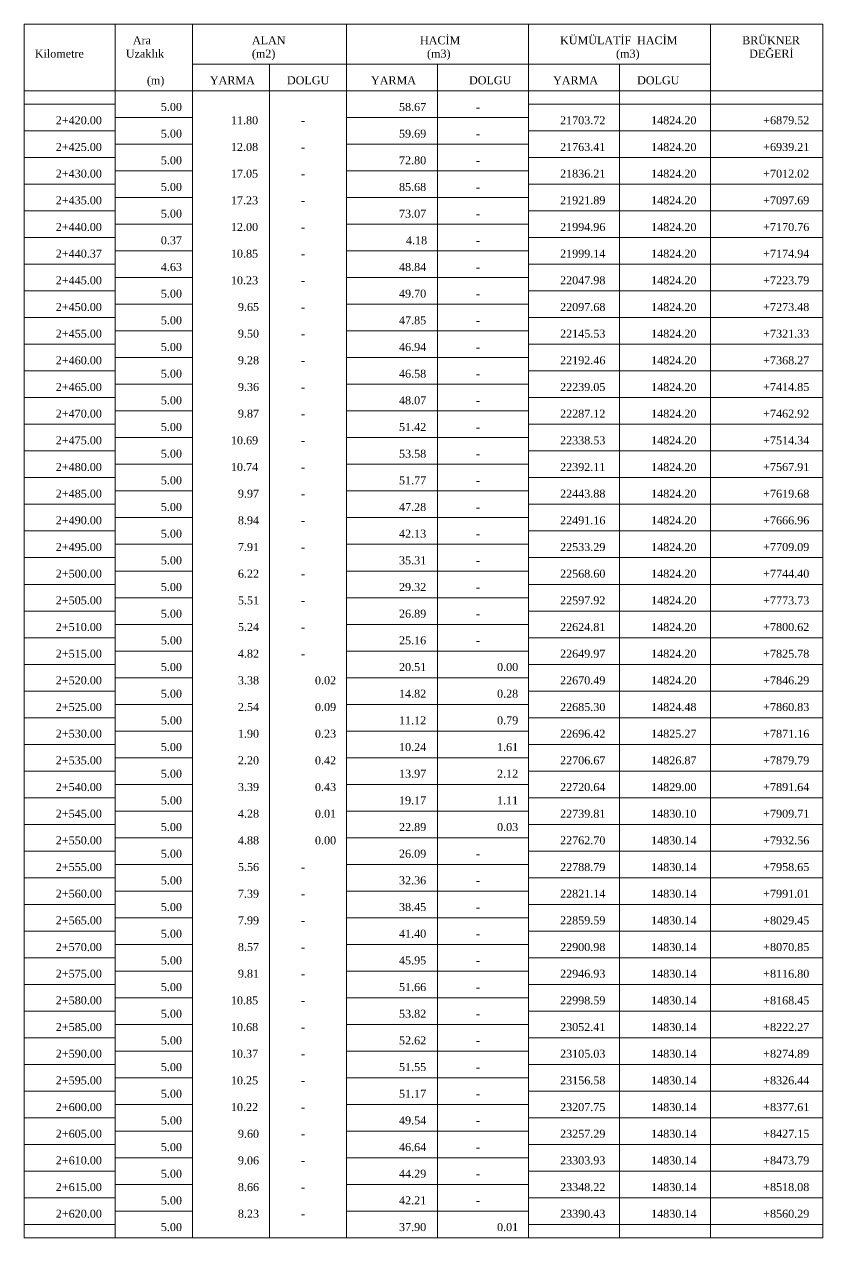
# Model space of a CAD drawing. Header units: metres. Extents: x 478603 to 489313, y 4282657 to 4289463.
# Drawn here: x 487242.7 to 487392.3, y 4288025 to 4288252.5 of the extents above; entities that cross this region are included whole.
import ezdxf

# ---------------------------------------------------------------- set-up
doc = ezdxf.new("R2010")
doc.units = ezdxf.units.M
for name, color, linetype, lineweight in [('TB_C', 96, 'Continuous', 0), ('TB_M', 18, 'Continuous', 0), ('TB_R', 1, 'Continuous', 0)]:
    doc.layers.add(name, color=color, linetype=linetype, lineweight=lineweight)
doc.styles.get("Standard").update_dxf_attribs({"font": 'times.ttf'})

msp = doc.modelspace()

# ---------------------------------------------------------------- linework, layer by layer
at = {"layer": 'TB_C'}
for p, q in [((487242.72, 4288252.51), (487392.34, 4288252.51)), ((487242.72, 4288252.51), (487242.72, 4288025.01)), ((487259.78, 4288252.51), (487259.78, 4288025.01)), ((487274.22, 4288252.51), (487274.22, 4288025.01)), ((487303.09, 4288252.51), (487303.09, 4288025.01)), ((487337.22, 4288252.51), (487337.22, 4288025.01)), ((487371.34, 4288252.51), (487371.34, 4288025.01)), ((487392.34, 4288252.51), (487392.34, 4288025.01)), ((487274.22, 4288245.01), (487371.34, 4288245.01)), ((487288.66, 4288245.01), (487288.66, 4288025.01)), ((487320.16, 4288245.01), (487320.16, 4288025.01)), ((487354.28, 4288245.01), (487354.28, 4288025.01)), ((487242.72, 4288240.01), (487392.34, 4288240.01)), ((487242.72, 4288237.51), (487259.78, 4288237.51)), ((487337.22, 4288237.51), (487392.34, 4288237.51)), ((487259.78, 4288235.01), (487274.22, 4288235.01)), ((487303.09, 4288235.01), (487337.22, 4288235.01)), ((487242.72, 4288232.51), (487259.78, 4288232.51)), ((487337.22, 4288232.51), (487392.34, 4288232.51)), ((487259.78, 4288230.01), (487274.22, 4288230.01)), ((487303.09, 4288230.01), (487337.22, 4288230.01)), ((487242.72, 4288227.51), (487259.78, 4288227.51)), ((487337.22, 4288227.51), (487392.34, 4288227.51)), ((487259.78, 4288225.01), (487274.22, 4288225.01)), ((487303.09, 4288225.01), (487337.22, 4288225.01)), ((487242.72, 4288222.51), (487259.78, 4288222.51)), ((487337.22, 4288222.51), (487392.34, 4288222.51)), ((487259.78, 4288220.01), (487274.22, 4288220.01)), ((487303.09, 4288220.01), (487337.22, 4288220.01)), ((487242.72, 4288217.51), (487259.78, 4288217.51)), ((487337.22, 4288217.51), (487392.34, 4288217.51)), ((487259.78, 4288215.01), (487274.22, 4288215.01)), ((487303.09, 4288215.01), (487337.22, 4288215.01)), ((487242.72, 4288212.51), (487259.78, 4288212.51)), ((487337.22, 4288212.51), (487392.34, 4288212.51)), ((487259.78, 4288210.01), (487274.22, 4288210.01)), ((487303.09, 4288210.01), (487337.22, 4288210.01)), ((487242.72, 4288207.51), (487259.78, 4288207.51)), ((487337.22, 4288207.51), (487392.34, 4288207.51)), ((487259.78, 4288205.01), (487274.22, 4288205.01)), ((487303.09, 4288205.01), (487337.22, 4288205.01)), ((487242.72, 4288202.51), (487259.78, 4288202.51)), ((487337.22, 4288202.51), (487392.34, 4288202.51)), ((487259.78, 4288200.01), (487274.22, 4288200.01)), ((487303.09, 4288200.01), (487337.22, 4288200.01)), ((487242.72, 4288197.51), (487259.78, 4288197.51)), ((487337.22, 4288197.51), (487392.34, 4288197.51)), ((487259.78, 4288195.01), (487274.22, 4288195.01)), ((487303.09, 4288195.01), (487337.22, 4288195.01)), ((487242.72, 4288192.51), (487259.78, 4288192.51)), ((487337.22, 4288192.51), (487392.34, 4288192.51)), ((487259.78, 4288190.01), (487274.22, 4288190.01)), ((487303.09, 4288190.01), (487337.22, 4288190.01)), ((487242.72, 4288187.51), (487259.78, 4288187.51)), ((487337.22, 4288187.51), (487392.34, 4288187.51)), ((487259.78, 4288185.01), (487274.22, 4288185.01)), ((487303.09, 4288185.01), (487337.22, 4288185.01)), ((487242.72, 4288182.51), (487259.78, 4288182.51)), ((487337.22, 4288182.51), (487392.34, 4288182.51)), ((487259.78, 4288180.01), (487274.22, 4288180.01)), ((487303.09, 4288180.01), (487337.22, 4288180.01)), ((487242.72, 4288177.51), (487259.78, 4288177.51)), ((487337.22, 4288177.51), (487392.34, 4288177.51)), ((487259.78, 4288175.01), (487274.22, 4288175.01)), ((487303.09, 4288175.01), (487337.22, 4288175.01)), ((487242.72, 4288172.51), (487259.78, 4288172.51)), ((487337.22, 4288172.51), (487392.34, 4288172.51)), ((487259.78, 4288170.01), (487274.22, 4288170.01)), ((487303.09, 4288170.01), (487337.22, 4288170.01)), ((487242.72, 4288167.51), (487259.78, 4288167.51)), ((487337.22, 4288167.51), (487392.34, 4288167.51)), ((487259.78, 4288165.01), (487274.22, 4288165.01)), ((487303.09, 4288165.01), (487337.22, 4288165.01)), ((487242.72, 4288162.51), (487259.78, 4288162.51)), ((487337.22, 4288162.51), (487392.34, 4288162.51)), ((487259.78, 4288160.01), (487274.22, 4288160.01)), ((487303.09, 4288160.01), (487337.22, 4288160.01)), ((487242.72, 4288157.51), (487259.78, 4288157.51)), ((487337.22, 4288157.51), (487392.34, 4288157.51)), ((487259.78, 4288155.01), (487274.22, 4288155.01)), ((487303.09, 4288155.01), (487337.22, 4288155.01)), ((487242.72, 4288152.51), (487259.78, 4288152.51)), ((487337.22, 4288152.51), (487392.34, 4288152.51)), ((487259.78, 4288150.01), (487274.22, 4288150.01)), ((487303.09, 4288150.01), (487337.22, 4288150.01)), ((487242.72, 4288147.51), (487259.78, 4288147.51)), ((487337.22, 4288147.51), (487392.34, 4288147.51)), ((487259.78, 4288145.01), (487274.22, 4288145.01)), ((487303.09, 4288145.01), (487337.22, 4288145.01)), ((487242.72, 4288142.51), (487259.78, 4288142.51)), ((487337.22, 4288142.51), (487392.34, 4288142.51)), ((487259.78, 4288140.01), (487274.22, 4288140.01)), ((487303.09, 4288140.01), (487337.22, 4288140.01)), ((487242.72, 4288137.51), (487259.78, 4288137.51)), ((487337.22, 4288137.51), (487392.34, 4288137.51)), ((487259.78, 4288135.01), (487274.22, 4288135.01)), ((487303.09, 4288135.01), (487337.22, 4288135.01)), ((487242.72, 4288132.51), (487259.78, 4288132.51)), ((487337.22, 4288132.51), (487392.34, 4288132.51)), ((487259.78, 4288130.01), (487274.22, 4288130.01)), ((487303.09, 4288130.01), (487337.22, 4288130.01)), ((487242.72, 4288127.51), (487259.78, 4288127.51)), ((487337.22, 4288127.51), (487392.34, 4288127.51)), ((487259.78, 4288125.01), (487274.22, 4288125.01)), ((487303.09, 4288125.01), (487337.22, 4288125.01)), ((487242.72, 4288122.51), (487259.78, 4288122.51)), ((487337.22, 4288122.51), (487392.34, 4288122.51)), ((487259.78, 4288120.01), (487274.22, 4288120.01)), ((487303.09, 4288120.01), (487337.22, 4288120.01)), ((487242.72, 4288117.51), (487259.78, 4288117.51)), ((487337.22, 4288117.51), (487392.34, 4288117.51)), ((487259.78, 4288115.01), (487274.22, 4288115.01)), ((487303.09, 4288115.01), (487337.22, 4288115.01)), ((487242.72, 4288112.51), (487259.78, 4288112.51)), ((487337.22, 4288112.51), (487392.34, 4288112.51)), ((487259.78, 4288110.01), (487274.22, 4288110.01)), ((487303.09, 4288110.01), (487337.22, 4288110.01)), ((487242.72, 4288107.51), (487259.78, 4288107.51)), ((487337.22, 4288107.51), (487392.34, 4288107.51)), ((487259.78, 4288105.01), (487274.22, 4288105.01)), ((487303.09, 4288105.01), (487337.22, 4288105.01)), ((487242.72, 4288102.51), (487259.78, 4288102.51)), ((487337.22, 4288102.51), (487392.34, 4288102.51)), ((487259.78, 4288100.01), (487274.22, 4288100.01)), ((487303.09, 4288100.01), (487337.22, 4288100.01)), ((487242.72, 4288097.51), (487259.78, 4288097.51)), ((487337.22, 4288097.51), (487392.34, 4288097.51)), ((487259.78, 4288095.01), (487274.22, 4288095.01)), ((487303.09, 4288095.01), (487337.22, 4288095.01)), ((487242.72, 4288092.51), (487259.78, 4288092.51)), ((487337.22, 4288092.51), (487392.34, 4288092.51)), ((487259.78, 4288090.01), (487274.22, 4288090.01)), ((487303.09, 4288090.01), (487337.22, 4288090.01)), ((487242.72, 4288087.51), (487259.78, 4288087.51)), ((487337.22, 4288087.51), (487392.34, 4288087.51)), ((487259.78, 4288085.01), (487274.22, 4288085.01)), ((487303.09, 4288085.01), (487337.22, 4288085.01)), ((487242.72, 4288082.51), (487259.78, 4288082.51)), ((487337.22, 4288082.51), (487392.34, 4288082.51)), ((487259.78, 4288080.01), (487274.22, 4288080.01)), ((487303.09, 4288080.01), (487337.22, 4288080.01)), ((487242.72, 4288077.51), (487259.78, 4288077.51)), ((487337.22, 4288077.51), (487392.34, 4288077.51)), ((487259.78, 4288075.01), (487274.22, 4288075.01)), ((487303.09, 4288075.01), (487337.22, 4288075.01)), ((487242.72, 4288072.51), (487259.78, 4288072.51)), ((487337.22, 4288072.51), (487392.34, 4288072.51)), ((487259.78, 4288070.01), (487274.22, 4288070.01)), ((487303.09, 4288070.01), (487337.22, 4288070.01)), ((487242.72, 4288067.51), (487259.78, 4288067.51)), ((487337.22, 4288067.51), (487392.34, 4288067.51)), ((487259.78, 4288065.01), (487274.22, 4288065.01)), ((487303.09, 4288065.01), (487337.22, 4288065.01)), ((487242.72, 4288062.51), (487259.78, 4288062.51)), ((487337.22, 4288062.51), (487392.34, 4288062.51)), ((487259.78, 4288060.01), (487274.22, 4288060.01)), ((487303.09, 4288060.01), (487337.22, 4288060.01)), ((487242.72, 4288057.51), (487259.78, 4288057.51)), ((487337.22, 4288057.51), (487392.34, 4288057.51)), ((487259.78, 4288055.01), (487274.22, 4288055.01)), ((487303.09, 4288055.01), (487337.22, 4288055.01)), ((487242.72, 4288052.51), (487259.78, 4288052.51)), ((487337.22, 4288052.51), (487392.34, 4288052.51)), ((487259.78, 4288050.01), (487274.22, 4288050.01)), ((487303.09, 4288050.01), (487337.22, 4288050.01)), ((487242.72, 4288047.51), (487259.78, 4288047.51)), ((487337.22, 4288047.51), (487392.34, 4288047.51)), ((487259.78, 4288045.01), (487274.22, 4288045.01)), ((487303.09, 4288045.01), (487337.22, 4288045.01)), ((487242.72, 4288042.51), (487259.78, 4288042.51)), ((487337.22, 4288042.51), (487392.34, 4288042.51)), ((487259.78, 4288040.01), (487274.22, 4288040.01)), ((487303.09, 4288040.01), (487337.22, 4288040.01)), ((487242.72, 4288037.51), (487259.78, 4288037.51)), ((487337.22, 4288037.51), (487392.34, 4288037.51)), ((487259.78, 4288035.01), (487274.22, 4288035.01)), ((487303.09, 4288035.01), (487337.22, 4288035.01)), ((487242.72, 4288032.51), (487259.78, 4288032.51)), ((487337.22, 4288032.51), (487392.34, 4288032.51)), ((487259.78, 4288030.01), (487274.22, 4288030.01)), ((487303.09, 4288030.01), (487337.22, 4288030.01)), ((487242.72, 4288027.51), (487259.78, 4288027.51)), ((487337.22, 4288027.51), (487392.34, 4288027.51)), ((487242.72, 4288025.01), (487392.34, 4288025.01))]:
    msp.add_line(p, q, dxfattribs=at)

# ---------------------------------------------------------------- texts
at = {"layer": 'TB_M'}
for s, p in [('Ara', (487263.06, 4288248.76)), ('ALAN', (487285.37, 4288248.76)), ('HACİM', (487316.87, 4288248.76)), ('KÜMÜLATİF', (487343.12, 4288248.76)), ('HACİM', (487357.56, 4288248.76)), ('BRÜKNER', (487377.25, 4288248.76)), ('Kilometre', (487244.69, 4288246.26)), ('Uzaklık', (487261.75, 4288246.26)), ('(m2)', (487285.37, 4288246.26)), ('(m3)', (487318.19, 4288246.26)), ('(m3)', (487353.62, 4288246.26)), ('DEĞERİ', (487378.56, 4288246.26)), ('(m)', (487265.69, 4288241.26)), ('YARMA', (487277.5, 4288241.26)), ('DOLGU', (487291.94, 4288241.26)), ('YARMA', (487307.69, 4288241.26)), ('DOLGU', (487326.06, 4288241.26)), ('YARMA', (487341.81, 4288241.26)), ('DOLGU', (487357.56, 4288241.26)), ('-', (487327.37, 4288236.26)), ('2+420.00', (487248.62, 4288233.76)), ('-', (487294.56, 4288233.76)), ('-', (487327.37, 4288231.26)), ('2+425.00', (487248.62, 4288228.76)), ('-', (487294.56, 4288228.76)), ('2+430.00', (487248.62, 4288223.76)), ('-', (487327.37, 4288226.26)), ('-', (487294.56, 4288223.76)), ('-', (487327.37, 4288221.26)), ('2+435.00', (487248.62, 4288218.76)), ('-', (487294.56, 4288218.76)), ('-', (487327.37, 4288216.26)), ('2+440.00', (487248.62, 4288213.76)), ('-', (487294.56, 4288213.76)), ('-', (487327.37, 4288211.26)), ('2+440.37', (487248.62, 4288208.76)), ('-', (487294.56, 4288208.76)), ('-', (487327.37, 4288206.26)), ('2+445.00', (487248.62, 4288203.76)), ('-', (487294.56, 4288203.76)), ('2+450.00', (487248.62, 4288198.76)), ('-', (487327.37, 4288201.26)), ('-', (487294.56, 4288198.76)), ('2+455.00', (487248.62, 4288193.76)), ('-', (487327.37, 4288196.26)), ('-', (487294.56, 4288193.76)), ('-', (487327.37, 4288191.26)), ('2+460.00', (487248.62, 4288188.76)), ('-', (487294.56, 4288188.76)), ('-', (487327.37, 4288186.26)), ('2+465.00', (487248.62, 4288183.76)), ('-', (487294.56, 4288183.76)), ('-', (487327.37, 4288181.26)), ('2+470.00', (487248.62, 4288178.76)), ('-', (487294.56, 4288178.76)), ('2+475.00', (487248.62, 4288173.76)), ('-', (487327.37, 4288176.26)), ('-', (487294.56, 4288173.76)), ('2+480.00', (487248.62, 4288168.76)), ('-', (487327.37, 4288171.26)), ('-', (487294.56, 4288168.76)), ('-', (487327.37, 4288166.26)), ('2+485.00', (487248.62, 4288163.76)), ('-', (487294.56, 4288163.76)), ('-', (487327.37, 4288161.26)), ('2+490.00', (487248.62, 4288158.76)), ('-', (487294.56, 4288158.76)), ('-', (487327.37, 4288156.26)), ('2+495.00', (487248.62, 4288153.76)), ('-', (487294.56, 4288153.76)), ('2+500.00', (487248.62, 4288148.76)), ('-', (487327.37, 4288151.26)), ('-', (487294.56, 4288148.76)), ('2+505.00', (487248.62, 4288143.76)), ('-', (487327.37, 4288146.26)), ('-', (487294.56, 4288143.76)), ('-', (487327.37, 4288141.26)), ('2+510.00', (487248.62, 4288138.76)), ('-', (487294.56, 4288138.76)), ('-', (487327.37, 4288136.26)), ('2+515.00', (487248.62, 4288133.76)), ('-', (487294.56, 4288133.76)), ('2+520.00', (487248.62, 4288128.76)), ('2+525.00', (487248.62, 4288123.76)), ('2+530.00', (487248.62, 4288118.76)), ('2+535.00', (487248.62, 4288113.76)), ('2+540.00', (487248.62, 4288108.76)), ('2+545.00', (487248.62, 4288103.76)), ('2+550.00', (487248.62, 4288098.76)), ('2+555.00', (487248.62, 4288093.76)), ('-', (487327.37, 4288096.26)), ('-', (487294.56, 4288093.76)), ('-', (487327.37, 4288091.26)), ('2+560.00', (487248.62, 4288088.76)), ('-', (487294.56, 4288088.76)), ('-', (487327.37, 4288086.26)), ('2+565.00', (487248.62, 4288083.76)), ('-', (487294.56, 4288083.76)), ('-', (487327.37, 4288081.26)), ('2+570.00', (487248.62, 4288078.76)), ('-', (487294.56, 4288078.76)), ('2+575.00', (487248.62, 4288073.76)), ('-', (487327.37, 4288076.26)), ('-', (487294.56, 4288073.76)), ('2+580.00', (487248.62, 4288068.76)), ('-', (487327.37, 4288071.26)), ('-', (487294.56, 4288068.76)), ('-', (487327.37, 4288066.26)), ('2+585.00', (487248.62, 4288063.76)), ('-', (487294.56, 4288063.76)), ('-', (487327.37, 4288061.26)), ('2+590.00', (487248.62, 4288058.76)), ('-', (487294.56, 4288058.76)), ('-', (487327.37, 4288056.26)), ('2+595.00', (487248.62, 4288053.76)), ('-', (487294.56, 4288053.76)), ('2+600.00', (487248.62, 4288048.76)), ('-', (487327.37, 4288051.26)), ('-', (487294.56, 4288048.76)), ('2+605.00', (487248.62, 4288043.76)), ('-', (487327.37, 4288046.26)), ('-', (487294.56, 4288043.76)), ('-', (487327.37, 4288041.26)), ('2+610.00', (487248.62, 4288038.76)), ('-', (487294.56, 4288038.76)), ('-', (487327.37, 4288036.26)), ('2+615.00', (487248.62, 4288033.76)), ('-', (487294.56, 4288033.76)), ('-', (487327.37, 4288031.26)), ('2+620.00', (487248.62, 4288028.76)), ('-', (487294.56, 4288028.76))]:
    msp.add_text(s, height=1.5, dxfattribs=at).set_placement(p)
at = {"layer": 'TB_R'}
for s, p in [('5.00', (487268.31, 4288236.26)), ('58.67', (487312.94, 4288236.26)), ('11.80', (487281.44, 4288233.76)), ('21703.72', (487343.12, 4288233.76)), ('14824.20', (487360.19, 4288233.76)), ('+6879.52', (487381.19, 4288233.76)), ('5.00', (487268.31, 4288231.26)), ('59.69', (487312.94, 4288231.26)), ('12.08', (487281.44, 4288228.76)), ('21763.41', (487343.12, 4288228.76)), ('14824.20', (487360.19, 4288228.76)), ('+6939.21', (487381.19, 4288228.76)), ('5.00', (487268.31, 4288226.26)), ('72.80', (487312.94, 4288226.26)), ('17.05', (487281.44, 4288223.76)), ('21836.21', (487343.12, 4288223.76)), ('14824.20', (487360.19, 4288223.76)), ('+7012.02', (487381.19, 4288223.76)), ('5.00', (487268.31, 4288221.26)), ('85.68', (487312.94, 4288221.26)), ('17.23', (487281.44, 4288218.76)), ('21921.89', (487343.12, 4288218.76)), ('14824.20', (487360.19, 4288218.76)), ('+7097.69', (487381.19, 4288218.76)), ('5.00', (487268.31, 4288216.26)), ('73.07', (487312.94, 4288216.26)), ('12.00', (487281.44, 4288213.76)), ('21994.96', (487343.12, 4288213.76)), ('14824.20', (487360.19, 4288213.76)), ('+7170.76', (487381.19, 4288213.76)), ('0.37', (487268.31, 4288211.26)), ('4.18', (487314.25, 4288211.26)), ('10.85', (487281.44, 4288208.76)), ('21999.14', (487343.12, 4288208.76)), ('14824.20', (487360.19, 4288208.76)), ('+7174.94', (487381.19, 4288208.76)), ('4.63', (487268.31, 4288206.26)), ('48.84', (487312.94, 4288206.26)), ('10.23', (487281.44, 4288203.76)), ('22047.98', (487343.12, 4288203.76)), ('14824.20', (487360.19, 4288203.76)), ('+7223.79', (487381.19, 4288203.76)), ('5.00', (487268.31, 4288201.26)), ('49.70', (487312.94, 4288201.26)), ('9.65', (487282.75, 4288198.76)), ('22097.68', (487343.12, 4288198.76)), ('14824.20', (487360.19, 4288198.76)), ('+7273.48', (487381.19, 4288198.76)), ('5.00', (487268.31, 4288196.26)), ('47.85', (487312.94, 4288196.26)), ('9.50', (487282.75, 4288193.76)), ('22145.53', (487343.12, 4288193.76)), ('14824.20', (487360.19, 4288193.76)), ('+7321.33', (487381.19, 4288193.76)), ('5.00', (487268.31, 4288191.26)), ('46.94', (487312.94, 4288191.26)), ('9.28', (487282.75, 4288188.76)), ('22192.46', (487343.12, 4288188.76)), ('14824.20', (487360.19, 4288188.76)), ('+7368.27', (487381.19, 4288188.76)), ('5.00', (487268.31, 4288186.26)), ('46.58', (487312.94, 4288186.26)), ('9.36', (487282.75, 4288183.76)), ('22239.05', (487343.12, 4288183.76)), ('14824.20', (487360.19, 4288183.76)), ('+7414.85', (487381.19, 4288183.76)), ('5.00', (487268.31, 4288181.26)), ('48.07', (487312.94, 4288181.26)), ('9.87', (487282.75, 4288178.76)), ('22287.12', (487343.12, 4288178.76)), ('14824.20', (487360.19, 4288178.76)), ('+7462.92', (487381.19, 4288178.76)), ('5.00', (487268.31, 4288176.26)), ('51.42', (487312.94, 4288176.26)), ('10.69', (487281.44, 4288173.76)), ('22338.53', (487343.12, 4288173.76)), ('14824.20', (487360.19, 4288173.76)), ('+7514.34', (487381.19, 4288173.76)), ('5.00', (487268.31, 4288171.26)), ('53.58', (487312.94, 4288171.26)), ('10.74', (487281.44, 4288168.76)), ('22392.11', (487343.12, 4288168.76)), ('14824.20', (487360.19, 4288168.76)), ('+7567.91', (487381.19, 4288168.76)), ('5.00', (487268.31, 4288166.26)), ('51.77', (487312.94, 4288166.26)), ('9.97', (487282.75, 4288163.76)), ('22443.88', (487343.12, 4288163.76)), ('14824.20', (487360.19, 4288163.76)), ('+7619.68', (487381.19, 4288163.76)), ('5.00', (487268.31, 4288161.26)), ('47.28', (487312.94, 4288161.26)), ('8.94', (487282.75, 4288158.76)), ('22491.16', (487343.12, 4288158.76)), ('14824.20', (487360.19, 4288158.76)), ('+7666.96', (487381.19, 4288158.76)), ('5.00', (487268.31, 4288156.26)), ('42.13', (487312.94, 4288156.26)), ('7.91', (487282.75, 4288153.76)), ('22533.29', (487343.12, 4288153.76)), ('14824.20', (487360.19, 4288153.76)), ('+7709.09', (487381.19, 4288153.76)), ('5.00', (487268.31, 4288151.26)), ('35.31', (487312.94, 4288151.26)), ('6.22', (487282.75, 4288148.76)), ('22568.60', (487343.12, 4288148.76)), ('14824.20', (487360.19, 4288148.76)), ('+7744.40', (487381.19, 4288148.76)), ('5.00', (487268.31, 4288146.26)), ('29.32', (487312.94, 4288146.26)), ('5.51', (487282.75, 4288143.76)), ('22597.92', (487343.12, 4288143.76)), ('14824.20', (487360.19, 4288143.76)), ('+7773.73', (487381.19, 4288143.76)), ('5.00', (487268.31, 4288141.26)), ('26.89', (487312.94, 4288141.26)), ('5.24', (487282.75, 4288138.76)), ('22624.81', (487343.12, 4288138.76)), ('14824.20', (487360.19, 4288138.76)), ('+7800.62', (487381.19, 4288138.76)), ('5.00', (487268.31, 4288136.26)), ('25.16', (487312.94, 4288136.26)), ('4.82', (487282.75, 4288133.76)), ('22649.97', (487343.12, 4288133.76)), ('14824.20', (487360.19, 4288133.76)), ('+7825.78', (487381.19, 4288133.76)), ('5.00', (487268.31, 4288131.26)), ('20.51', (487312.94, 4288131.26)), ('0.00', (487331.31, 4288131.26)), ('3.38', (487282.75, 4288128.76)), ('0.02', (487297.19, 4288128.76)), ('22670.49', (487343.12, 4288128.76)), ('14824.20', (487360.19, 4288128.76)), ('+7846.29', (487381.19, 4288128.76)), ('5.00', (487268.31, 4288126.26)), ('14.82', (487312.94, 4288126.26)), ('0.28', (487331.31, 4288126.26)), ('2.54', (487282.75, 4288123.76)), ('0.09', (487297.19, 4288123.76)), ('22685.30', (487343.12, 4288123.76)), ('14824.48', (487360.19, 4288123.76)), ('+7860.83', (487381.19, 4288123.76)), ('5.00', (487268.31, 4288121.26)), ('11.12', (487312.94, 4288121.26)), ('0.79', (487331.31, 4288121.26)), ('1.90', (487282.75, 4288118.76)), ('0.23', (487297.19, 4288118.76)), ('22696.42', (487343.12, 4288118.76)), ('14825.27', (487360.19, 4288118.76)), ('+7871.16', (487381.19, 4288118.76)), ('5.00', (487268.31, 4288116.26)), ('10.24', (487312.94, 4288116.26)), ('1.61', (487331.31, 4288116.26)), ('2.20', (487282.75, 4288113.76)), ('0.42', (487297.19, 4288113.76)), ('22706.67', (487343.12, 4288113.76)), ('14826.87', (487360.19, 4288113.76)), ('+7879.79', (487381.19, 4288113.76)), ('5.00', (487268.31, 4288111.26)), ('13.97', (487312.94, 4288111.26)), ('2.12', (487331.31, 4288111.26)), ('3.39', (487282.75, 4288108.76)), ('0.43', (487297.19, 4288108.76)), ('22720.64', (487343.12, 4288108.76)), ('14829.00', (487360.19, 4288108.76)), ('+7891.64', (487381.19, 4288108.76)), ('5.00', (487268.31, 4288106.26)), ('19.17', (487312.94, 4288106.26)), ('1.11', (487331.31, 4288106.26)), ('4.28', (487282.75, 4288103.76)), ('0.01', (487297.19, 4288103.76)), ('22739.81', (487343.12, 4288103.76)), ('14830.10', (487360.19, 4288103.76)), ('+7909.71', (487381.19, 4288103.76)), ('5.00', (487268.31, 4288101.26)), ('22.89', (487312.94, 4288101.26)), ('0.03', (487331.31, 4288101.26)), ('4.88', (487282.75, 4288098.76)), ('0.00', (487297.19, 4288098.76)), ('22762.70', (487343.12, 4288098.76)), ('14830.14', (487360.19, 4288098.76)), ('+7932.56', (487381.19, 4288098.76)), ('5.00', (487268.31, 4288096.26)), ('26.09', (487312.94, 4288096.26)), ('5.56', (487282.75, 4288093.76)), ('22788.79', (487343.12, 4288093.76)), ('14830.14', (487360.19, 4288093.76)), ('+7958.65', (487381.19, 4288093.76)), ('5.00', (487268.31, 4288091.26)), ('32.36', (487312.94, 4288091.26)), ('7.39', (487282.75, 4288088.76)), ('22821.14', (487343.12, 4288088.76)), ('14830.14', (487360.19, 4288088.76)), ('+7991.01', (487381.19, 4288088.76)), ('5.00', (487268.31, 4288086.26)), ('38.45', (487312.94, 4288086.26)), ('7.99', (487282.75, 4288083.76)), ('22859.59', (487343.12, 4288083.76)), ('14830.14', (487360.19, 4288083.76)), ('+8029.45', (487381.19, 4288083.76)), ('5.00', (487268.31, 4288081.26)), ('41.40', (487312.94, 4288081.26)), ('8.57', (487282.75, 4288078.76)), ('22900.98', (487343.12, 4288078.76)), ('14830.14', (487360.19, 4288078.76)), ('+8070.85', (487381.19, 4288078.76)), ('5.00', (487268.31, 4288076.26)), ('45.95', (487312.94, 4288076.26)), ('9.81', (487282.75, 4288073.76)), ('22946.93', (487343.12, 4288073.76)), ('14830.14', (487360.19, 4288073.76)), ('+8116.80', (487381.19, 4288073.76)), ('5.00', (487268.31, 4288071.26)), ('51.66', (487312.94, 4288071.26)), ('10.85', (487281.44, 4288068.76)), ('22998.59', (487343.12, 4288068.76)), ('14830.14', (487360.19, 4288068.76)), ('+8168.45', (487381.19, 4288068.76)), ('5.00', (487268.31, 4288066.26)), ('53.82', (487312.94, 4288066.26)), ('10.68', (487281.44, 4288063.76)), ('23052.41', (487343.12, 4288063.76)), ('14830.14', (487360.19, 4288063.76)), ('+8222.27', (487381.19, 4288063.76)), ('5.00', (487268.31, 4288061.26)), ('52.62', (487312.94, 4288061.26)), ('10.37', (487281.44, 4288058.76)), ('23105.03', (487343.12, 4288058.76)), ('14830.14', (487360.19, 4288058.76)), ('+8274.89', (487381.19, 4288058.76)), ('5.00', (487268.31, 4288056.26)), ('51.55', (487312.94, 4288056.26)), ('10.25', (487281.44, 4288053.76)), ('23156.58', (487343.12, 4288053.76)), ('14830.14', (487360.19, 4288053.76)), ('+8326.44', (487381.19, 4288053.76)), ('5.00', (487268.31, 4288051.26)), ('51.17', (487312.94, 4288051.26)), ('10.22', (487281.44, 4288048.76)), ('23207.75', (487343.12, 4288048.76)), ('14830.14', (487360.19, 4288048.76)), ('+8377.61', (487381.19, 4288048.76)), ('5.00', (487268.31, 4288046.26)), ('49.54', (487312.94, 4288046.26)), ('9.60', (487282.75, 4288043.76)), ('23257.29', (487343.12, 4288043.76)), ('14830.14', (487360.19, 4288043.76)), ('+8427.15', (487381.19, 4288043.76)), ('5.00', (487268.31, 4288041.26)), ('46.64', (487312.94, 4288041.26)), ('9.06', (487282.75, 4288038.76)), ('23303.93', (487343.12, 4288038.76)), ('14830.14', (487360.19, 4288038.76)), ('+8473.79', (487381.19, 4288038.76)), ('5.00', (487268.31, 4288036.26)), ('44.29', (487312.94, 4288036.26)), ('8.66', (487282.75, 4288033.76)), ('23348.22', (487343.12, 4288033.76)), ('14830.14', (487360.19, 4288033.76)), ('+8518.08', (487381.19, 4288033.76)), ('5.00', (487268.31, 4288031.26)), ('42.21', (487312.94, 4288031.26)), ('8.23', (487282.75, 4288028.76)), ('23390.43', (487343.12, 4288028.76)), ('14830.14', (487360.19, 4288028.76)), ('+8560.29', (487381.19, 4288028.76)), ('5.00', (487268.31, 4288026.26)), ('37.90', (487312.94, 4288026.26)), ('0.01', (487331.31, 4288026.26))]:
    msp.add_text(s, height=1.5, dxfattribs=at).set_placement(p)

doc.saveas('drawing.dxf')
